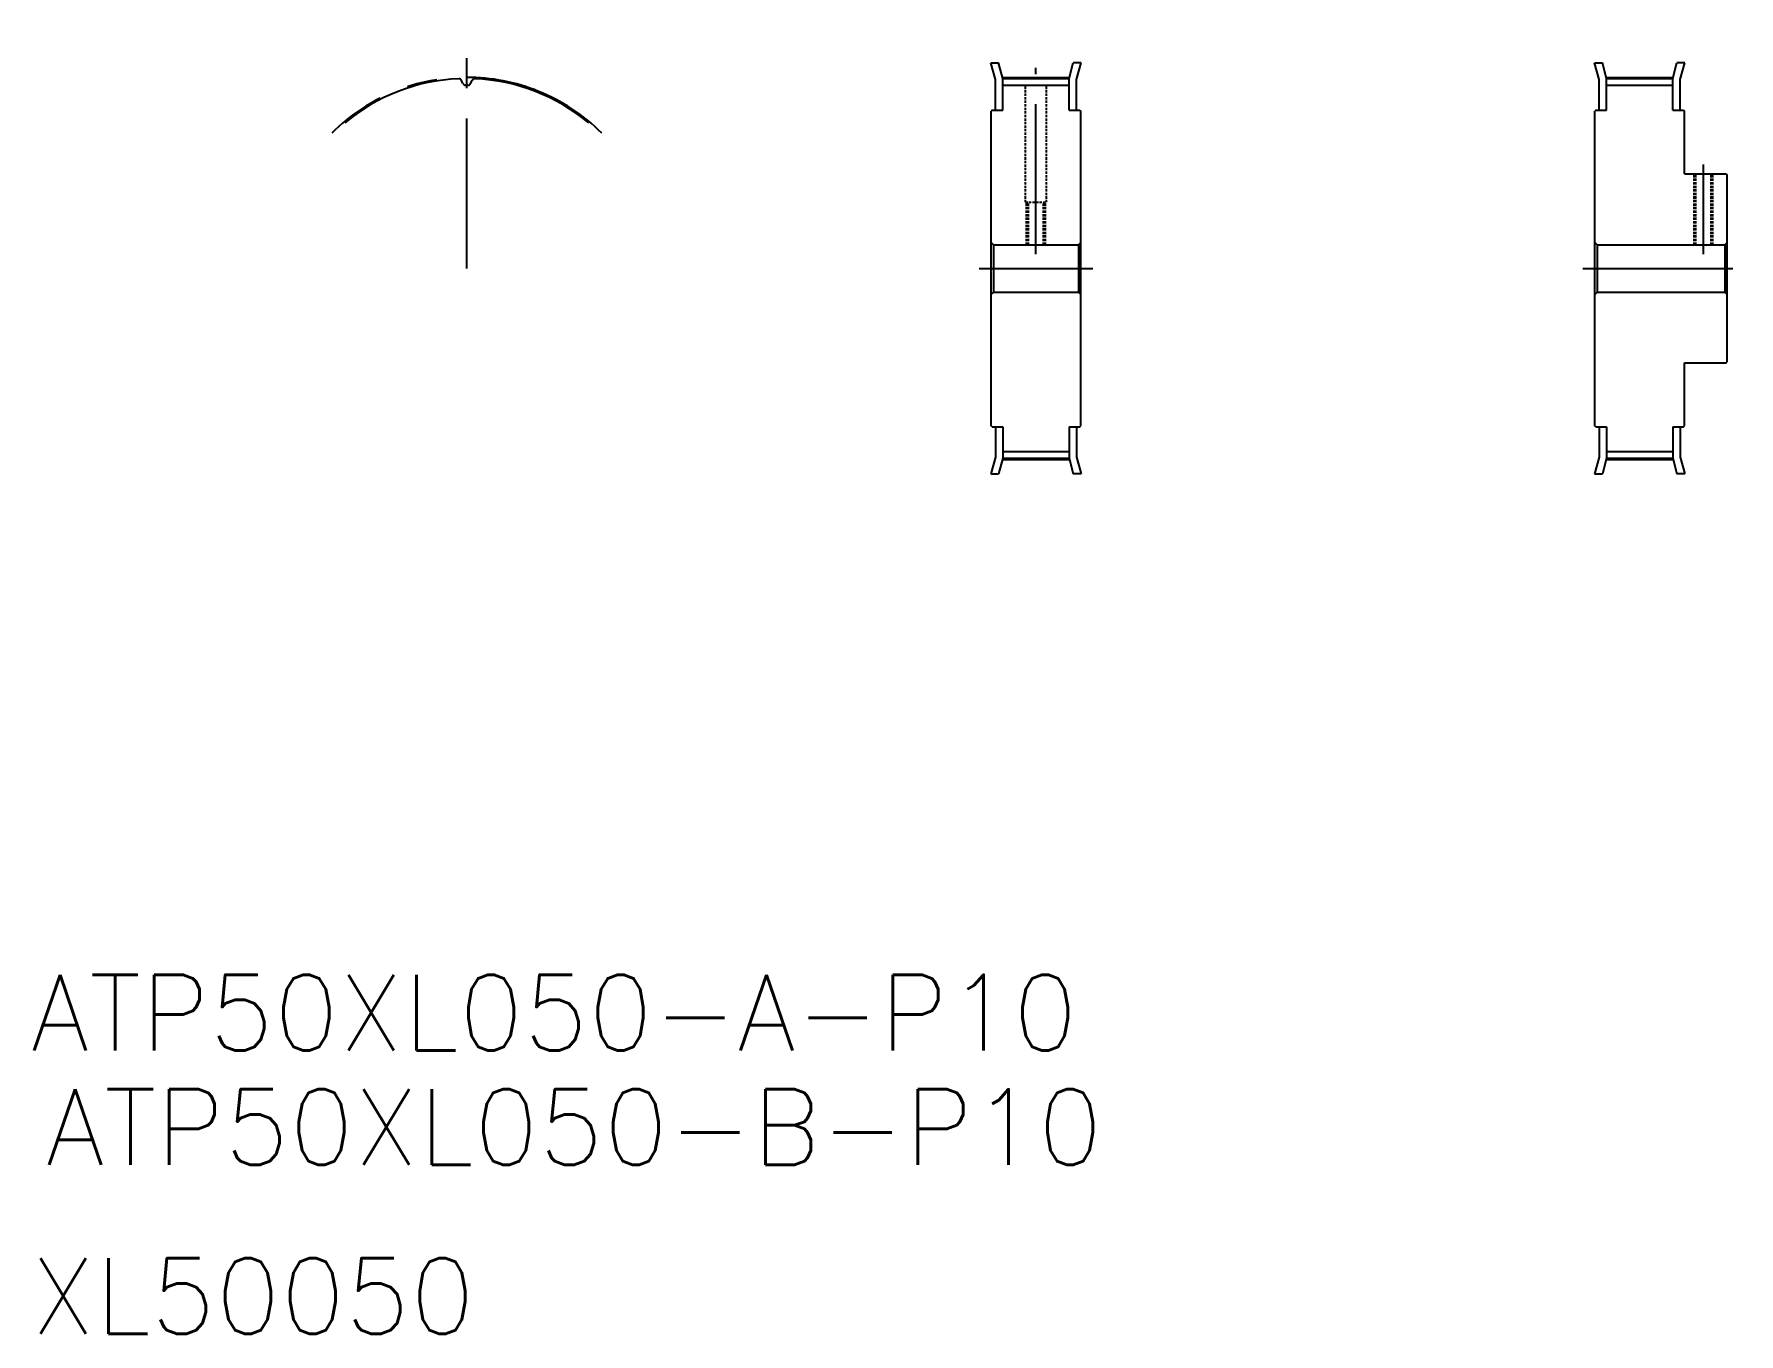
# Model space of a CAD drawing. Extents: x -68 to 293, y -82 to 193.
import ezdxf

# ---------------------------------------------------------------- set-up
doc = ezdxf.new("R2010")
doc.units = 0
doc.linetypes.add('CENTER', pattern=[50.8, 31.75, -6.35, 6.35, -6.35])
doc.linetypes.add('DASHED', pattern=[0.75, 0.5, -0.25])
doc.layers.get('0').update_dxf_attribs({"linetype": 'CONTINUOUS'})
doc.layers.add('CENTER', color=1, linetype='CENTER')
doc.styles.get("Standard").update_dxf_attribs({"font": 'txt', "bigfont": 'BIGFONT'})

msp = doc.modelspace()

# ---------------------------------------------------------------- linework, layer by layer
at = {"color": 7, "linetype": 'CONTINUOUS'}
for p, q in [((134.87, 186.61), (136.52, 186.61)), ((135.82, 183.06), (134.87, 186.61)), ((137.42, 183.28), (136.52, 186.61)), ((151.42, 183.28), (152.31, 186.61)), ((153.96, 186.61), (152.31, 186.61)), ((153.02, 183.06), (153.96, 186.61)), ((262.61, 186.61), (264.27, 186.61)), ((263.56, 183.06), (262.61, 186.61)), ((265.16, 183.28), (264.27, 186.61)), ((279.16, 183.28), (280.05, 186.61)), ((281.71, 186.61), (280.05, 186.61)), ((280.76, 183.06), (281.71, 186.61)), ((23.16, 182.23), (22.86, 182.89)), ((24.77, 182.23), (25.08, 182.89)), ((135.82, 176.61), (135.82, 183.06)), ((137.42, 176.61), (137.42, 183.28)), ((137.42, 183.28), (151.42, 183.28)), ((137.42, 181.88), (151.42, 181.88)), ((151.42, 176.61), (151.42, 183.28)), ((153.02, 176.61), (153.02, 183.06)), ((263.56, 176.61), (263.56, 183.06)), ((265.16, 176.61), (265.16, 183.28)), ((265.16, 183.28), (279.16, 183.28)), ((265.16, 181.88), (279.16, 181.88)), ((279.16, 176.61), (279.16, 183.28)), ((280.76, 176.61), (280.76, 183.06)), ((135.12, 176.61), (134.92, 176.41)), ((134.92, 109.81), (134.92, 176.41)), ((135.12, 176.61), (137.42, 176.61)), ((151.42, 176.61), (153.72, 176.61)), ((153.72, 176.61), (153.92, 176.41)), ((153.92, 109.81), (153.92, 176.41)), ((262.86, 176.61), (262.66, 176.41)), ((262.66, 109.81), (262.66, 176.41)), ((262.86, 176.61), (265.16, 176.61)), ((279.16, 176.61), (281.46, 176.61)), ((281.46, 176.61), (281.66, 176.41)), ((281.66, 163.11), (281.66, 176.41)), ((281.66, 163.11), (290.46, 163.11)), ((290.46, 163.11), (290.66, 162.91)), ((290.66, 123.31), (290.66, 162.91)), ((135.42, 148.11), (134.92, 148.61)), ((135.42, 148.11), (153.42, 148.11)), ((135.42, 148.11), (135.42, 138.11)), ((153.42, 148.11), (153.92, 148.61)), ((153.42, 148.11), (153.42, 138.11)), ((263.16, 148.11), (262.66, 148.61)), ((263.16, 148.11), (290.16, 148.11)), ((263.16, 148.11), (263.16, 138.11)), ((290.16, 148.11), (290.66, 148.61)), ((290.16, 148.11), (290.16, 138.11)), ((135.42, 138.11), (134.92, 137.61)), ((135.42, 138.11), (153.42, 138.11)), ((153.42, 138.11), (153.92, 137.61)), ((263.16, 138.11), (262.66, 137.61)), ((263.16, 138.11), (290.16, 138.11)), ((290.16, 138.11), (290.66, 137.61)), ((281.66, 109.81), (281.66, 123.11)), ((281.66, 123.11), (290.46, 123.11)), ((290.46, 123.11), (290.66, 123.31)), ((135.12, 109.61), (134.92, 109.81)), ((135.12, 109.61), (137.42, 109.61)), ((135.82, 109.61), (135.82, 103.15)), ((137.42, 109.61), (137.42, 102.94)), ((151.42, 109.61), (151.42, 102.94)), ((151.42, 109.61), (153.72, 109.61)), ((153.02, 109.61), (153.02, 103.15)), ((153.72, 109.61), (153.92, 109.81)), ((262.86, 109.61), (262.66, 109.81)), ((262.86, 109.61), (265.16, 109.61)), ((263.56, 109.61), (263.56, 103.15)), ((265.16, 109.61), (265.16, 102.94)), ((279.16, 109.61), (279.16, 102.94)), ((279.16, 109.61), (281.46, 109.61)), ((280.76, 109.61), (280.76, 103.15)), ((281.46, 109.61), (281.66, 109.81)), ((135.82, 103.15), (134.87, 99.61)), ((137.42, 102.94), (136.52, 99.61)), ((137.42, 104.34), (151.42, 104.34)), ((137.42, 102.94), (151.42, 102.94)), ((151.42, 102.94), (152.31, 99.61)), ((153.02, 103.15), (153.96, 99.61)), ((263.56, 103.15), (262.61, 99.61)), ((265.16, 102.94), (264.27, 99.61)), ((265.16, 104.34), (279.16, 104.34)), ((265.16, 102.94), (279.16, 102.94)), ((279.16, 102.94), (280.05, 99.61)), ((280.76, 103.15), (281.71, 99.61)), ((134.87, 99.61), (136.52, 99.61)), ((153.96, 99.61), (152.31, 99.61)), ((262.61, 99.61), (264.27, 99.61)), ((281.71, 99.61), (280.05, 99.61))]:
    msp.add_line(p, q, dxfattribs=at)
at = {"color": 3, "linetype": 'DASHED'}
for p, q in [((142.17, 157.11), (142.17, 181.88)), ((146.67, 157.11), (146.67, 181.88)), ((283.66, 148.11), (283.66, 163.11)), ((284.04, 148.11), (284.04, 163.11)), ((287.28, 148.11), (287.28, 163.11)), ((287.66, 148.11), (287.66, 163.11)), ((142.17, 157.11), (146.67, 157.11)), ((142.42, 148.11), (142.42, 157.11)), ((142.8, 148.11), (142.8, 157.11)), ((146.04, 148.11), (146.04, 157.11)), ((146.42, 148.11), (146.42, 157.11))]:
    msp.add_line(p, q, dxfattribs=at)
at = {"color": 7, "linetype": 'CONTINUOUS'}
for centre, radius, start, end in [((23.97, 143.11), 40.17, 92.4087, 130), ((22.3, 182.63), 0.61, 25, 92.4087), ((23.72, 182.48), 0.61, 205, 270.3615), ((23.97, 143.11), 38.77, 89.6385, 90.3615), ((24.21, 182.48), 0.61, 269.6385, 335), ((25.63, 182.63), 0.61, 87.5913, 155), ((23.97, 143.11), 40.17, 50, 87.5913)]:
    msp.add_arc(centre, radius, start, end, dxfattribs=at)
at = {"layer": 'CENTER', "color": 1, "linetype": 'CENTER'}
for p, q in [((23.97, 143.11), (23.97, 192.68)), ((144.42, 146.11), (144.42, 185.53)), ((137.42, 183.53), (151.42, 183.53)), ((265.16, 183.53), (279.16, 183.53)), ((285.66, 146.11), (285.66, 165.11)), ((132.42, 143.11), (156.42, 143.11)), ((260.16, 143.11), (293.16, 143.11)), ((137.42, 102.68), (151.42, 102.68)), ((265.16, 102.68), (279.16, 102.68))]:
    msp.add_line(p, q, dxfattribs=at)
msp.add_arc((23.97, 143.11), 40.42, 45, 135, dxfattribs=at)

# ---------------------------------------------------------------- texts
at = {"color": 7, "linetype": 'CONTINUOUS'}
for s, p in [('ATP50XL050-A-P10', (-68.27, -22.36)), ('ATP50XL050-B-P10', (-65.05, -46.59)), ('XL50050', (-68.27, -82.36))]:
    msp.add_text(s, height=16, dxfattribs=at).set_placement(p)

doc.saveas('drawing.dxf')
